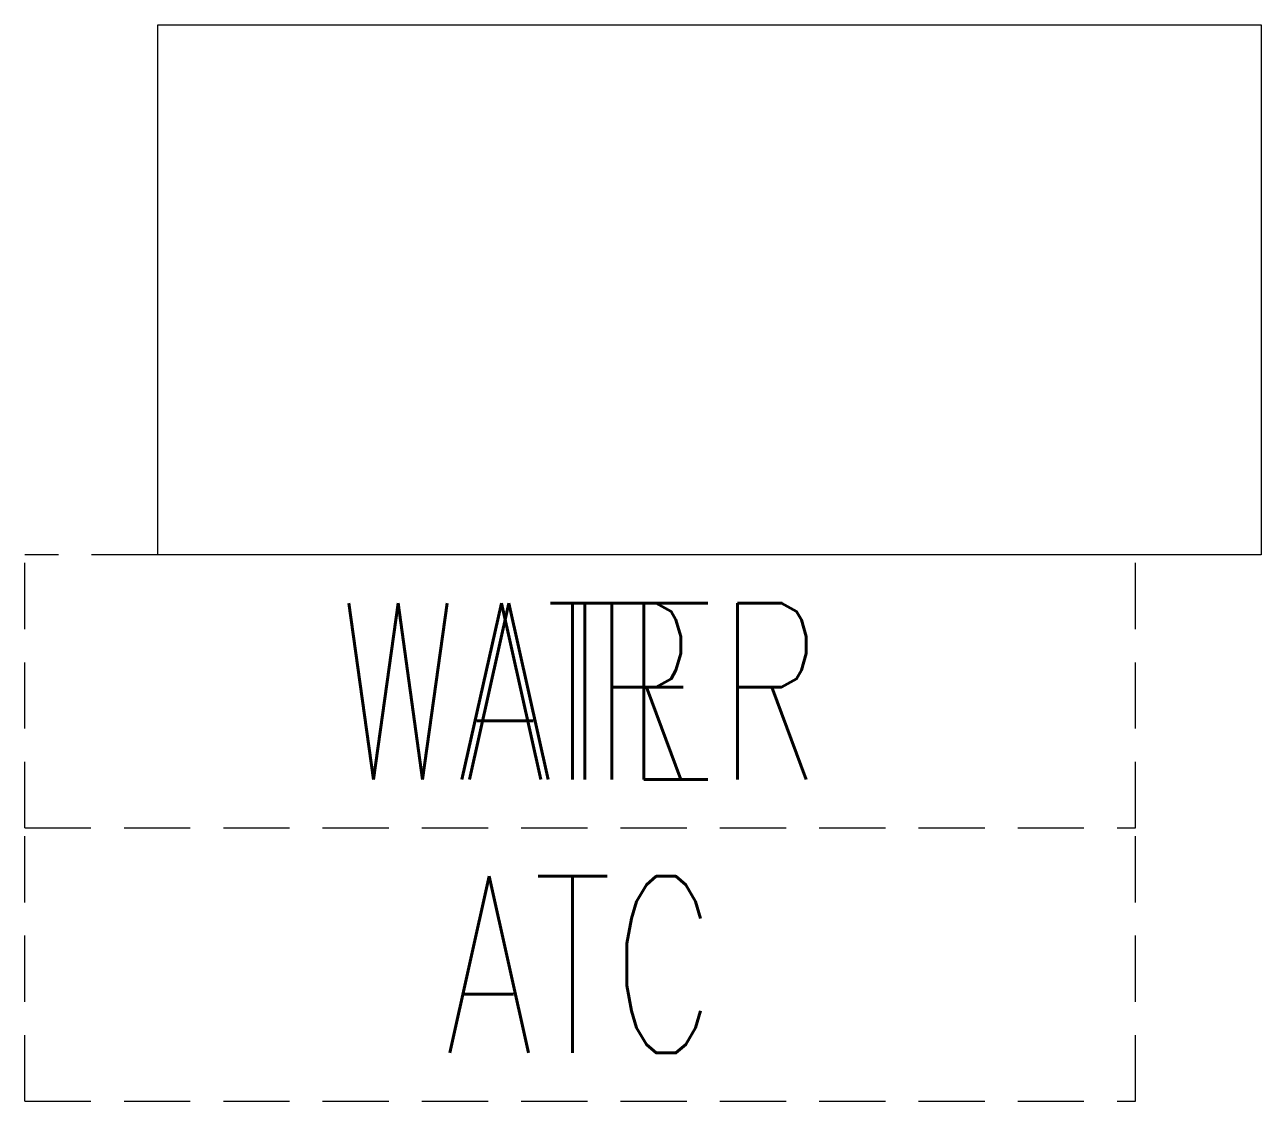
# Model space of a CAD drawing. Extents: x -6 to 50, y -36.8 to 12.
import ezdxf
from ezdxf.enums import TextEntityAlignment as Align

# ---------------------------------------------------------------- set-up
doc = ezdxf.new("R2010")
doc.units = 0
doc.header["$LTSCALE"] = 48
doc.header["$MEASUREMENT"] = 0
doc.linetypes.add('HIDDEN4', pattern=[0.09375, 0.0625, -0.03125])
doc.layers.get('0').update_dxf_attribs({"linetype": 'CONTINUOUS'})
for name, color, linetype in [('M-BLKA', 4, 'CONTINUOUS'), ('M-TRBX-AIRT', 4, 'CONTINUOUS'), ('M-TRBX-WTRT', 4, 'CONTINUOUS')]:
    doc.layers.add(name, color=color, linetype=linetype)
doc.styles.add('BRA-NRW1', font='romans.shx', dxfattribs={"width": 0.65, "height": 8})

msp = doc.modelspace()

# ---------------------------------------------------------------- linework, layer by layer
for p, q in [((0, -12), (0, 12)), ((0, 12), (50, 12)), ((50, 12), (50, -12)), ((50, -12), (0, -12))]:
    msp.add_line(p, q)
at = {"color": 11, "linetype": 'HIDDEN4'}
for p, q in [((-6.033, -24.376), (-6.033, -12)), ((0, -12), (-6.033, -12)), ((44.294, -24.376), (44.294, -12)), ((-6.033, -24.376), (44.294, -24.376)), ((-6.033, -36.753), (-6.033, -24.376)), ((44.294, -36.753), (44.294, -24.376)), ((-6.033, -36.753), (44.294, -36.753))]:
    msp.add_line(p, q, dxfattribs=at)

# ---------------------------------------------------------------- texts
at = {"layer": 'M-BLKA', "style": 'BRA-NRW1', "width": 0.65}
msp.add_attdef('ATC', text='-', height=8, dxfattribs=at).set_placement((19.13, -30.565), align=Align.MIDDLE_CENTER)
at = {"layer": 'M-TRBX-AIRT', "style": 'BRA-NRW1', "width": 0.65}
msp.add_attdef('AIR', text='-', height=8, dxfattribs=at).set_placement((19.13, -18.188), align=Align.MIDDLE_CENTER)
at = {"layer": 'M-TRBX-WTRT', "style": 'BRA-NRW1', "width": 0.65}
msp.add_attdef('WATER', text='-', height=8, dxfattribs=at).set_placement((19.13, -18.188), align=Align.MIDDLE_CENTER)

doc.saveas('drawing.dxf')
